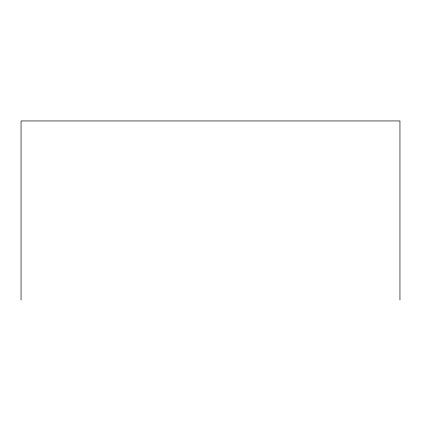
<?xml version="1.0" encoding="UTF-8"?>
<svg xmlns="http://www.w3.org/2000/svg" width="421" height="421" viewBox="0 0 421 421"><rect width="100%" height="100%" fill="white"/><g stroke="black" fill="none" stroke-linecap="round" stroke-linejoin="round"><path stroke-width="0.63" d="M399.95 300.052L399.95 120.948L21.05 120.948L21.05 300.052"/></g></svg>
